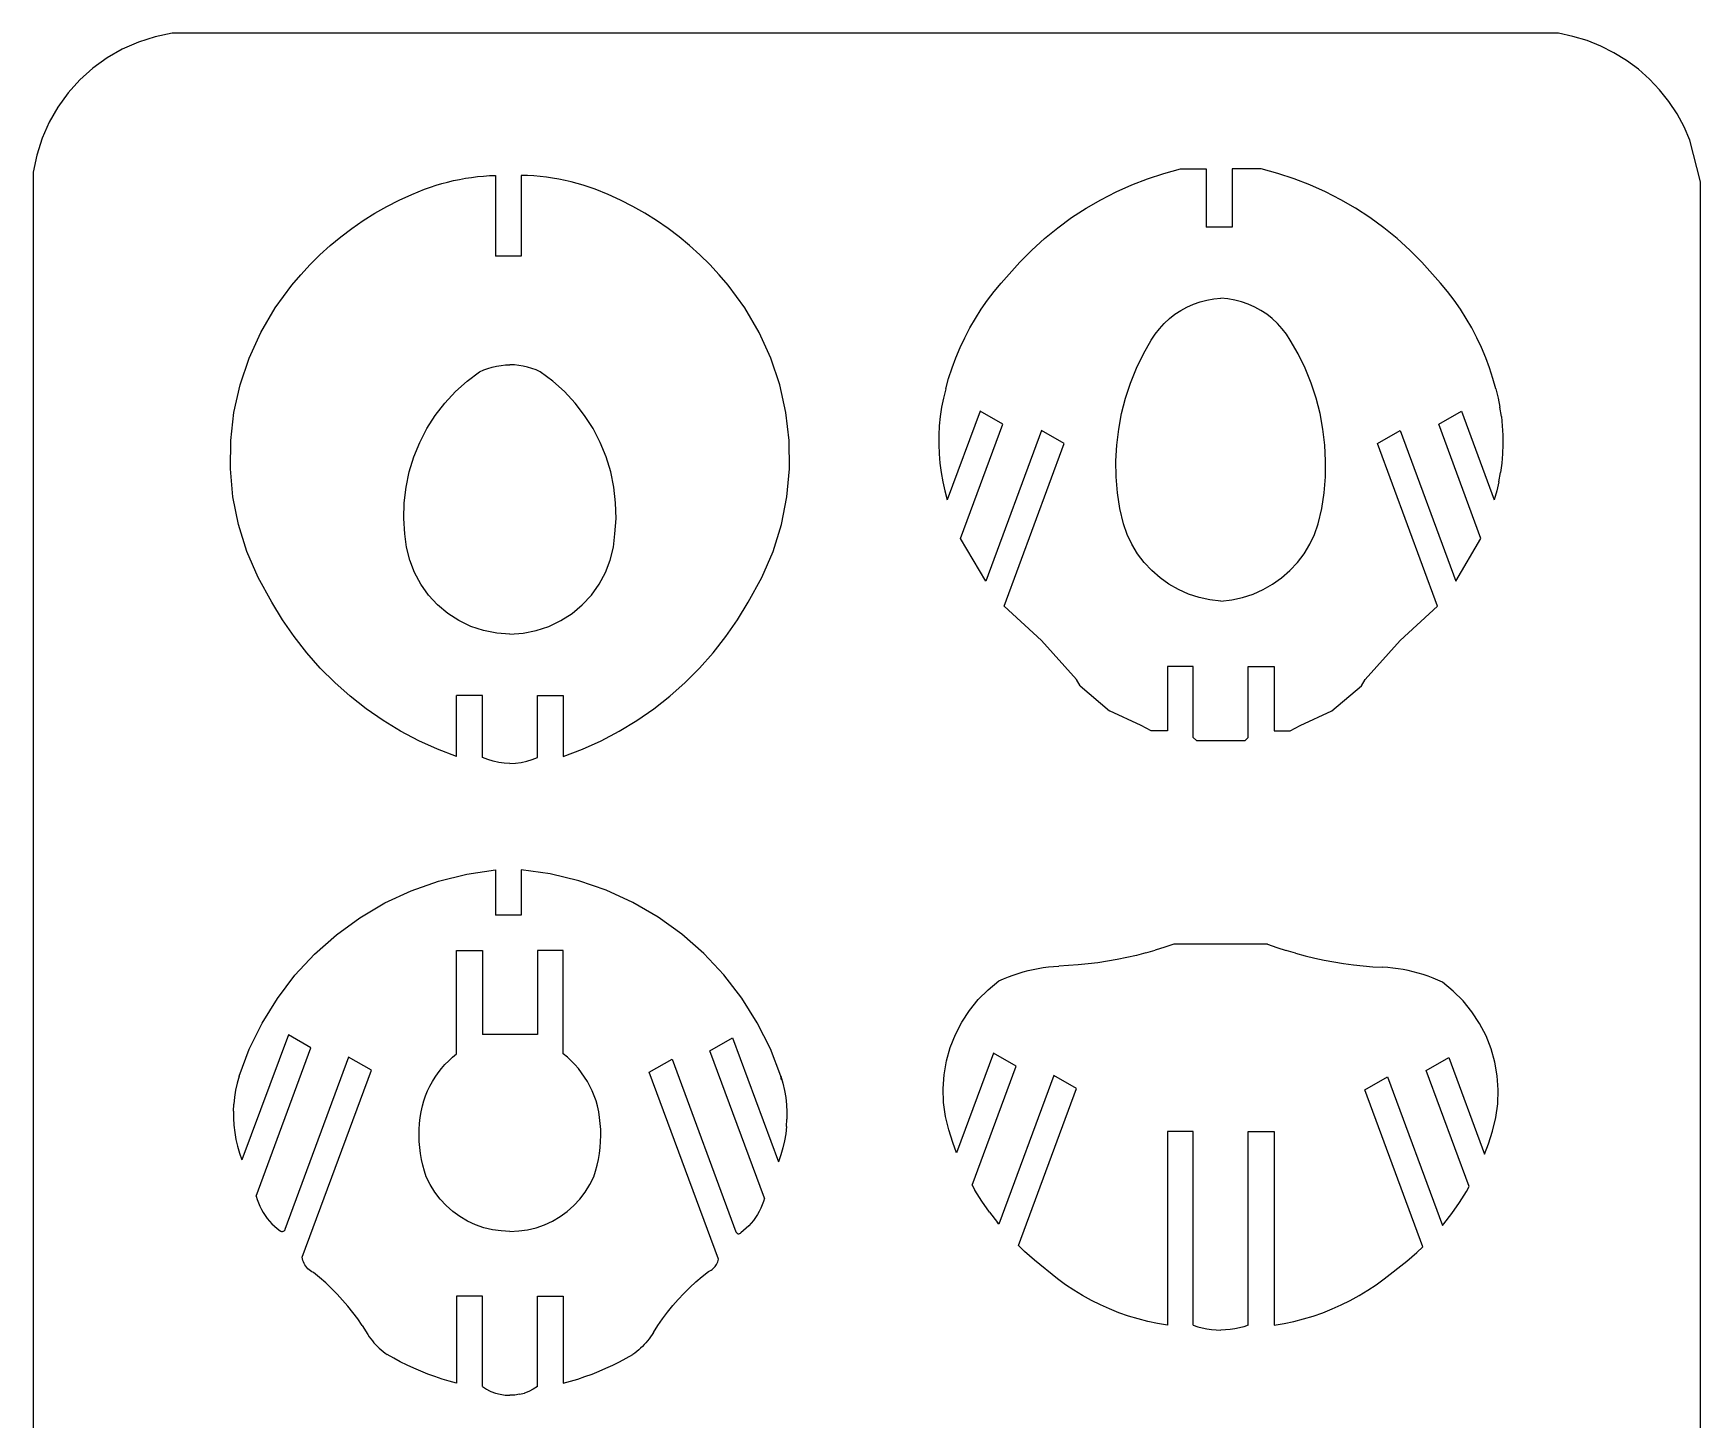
# Model space of a CAD drawing. Extents: x -402 to 402, y -558 to 558.
# Drawn here: x 15.4 to 402.4, y 235.7 to 557.6 of the extents above; entities that cross this region are included whole.
import ezdxf

# ---------------------------------------------------------------- set-up
doc = ezdxf.new("R2010")
doc.units = 0
doc.header["$MEASUREMENT"] = 0
doc.layers.get('0').update_dxf_attribs({"linetype": 'CONTINUOUS'})

msp = doc.modelspace()

# ---------------------------------------------------------------- linework, layer by layer
for p, q in [((47.62, 557.63), (43.63, 556.82)), ((369.37, 557.63), (47.62, 557.63)), ((372.73, 556.92), (369.37, 557.63)), ((36.02, 553.97), (32.49, 551.95)), ((39.75, 555.6), (36.02, 553.97)), ((43.63, 556.82), (39.75, 555.6)), ((376.02, 555.93), (372.73, 556.92)), ((379.2, 554.66), (376.02, 555.93)), ((382.26, 553.12), (379.2, 554.66)), ((29.19, 549.56), (26.16, 546.84)), ((32.49, 551.95), (29.19, 549.56)), ((385.18, 551.31), (382.26, 553.12)), ((387.93, 549.27), (385.18, 551.31)), ((26.16, 546.84), (23.44, 543.81)), ((390.5, 546.99), (387.93, 549.27)), ((392.86, 544.5), (390.5, 546.99)), ((23.44, 543.81), (21.05, 540.51)), ((394.99, 541.81), (392.86, 544.5)), ((396.89, 538.96), (394.99, 541.81)), ((21.05, 540.51), (19.03, 536.98)), ((398.53, 535.94), (396.89, 538.96)), ((19.03, 536.98), (17.4, 533.25)), ((399.9, 532.8), (398.53, 535.94)), ((17.4, 533.25), (16.18, 529.37)), ((402.37, 523.13), (399.9, 532.8)), ((16.18, 529.37), (15.37, 525.38)), ((15.37, 525.38), (15.37, -524.62)), ((108.85, 522.33), (110.19, 522.73)), ((110.19, 522.73), (111.54, 523.1)), ((111.54, 523.1), (112.9, 523.43)), ((112.9, 523.43), (114.27, 523.72)), ((114.27, 523.72), (115.65, 523.97)), ((115.65, 523.97), (117.04, 524.18)), ((117.04, 524.18), (118.43, 524.36)), ((118.43, 524.36), (119.83, 524.49)), ((119.83, 524.49), (121.22, 524.59)), ((121.22, 524.59), (122.62, 524.64)), ((122.62, 524.64), (122.62, 505.88)), ((128.62, 524.64), (128.62, 505.88)), ((130.09, 524.6), (128.62, 524.64)), ((131.55, 524.51), (130.09, 524.6)), ((133.01, 524.38), (131.55, 524.51)), ((134.46, 524.21), (133.01, 524.38)), ((135.91, 524), (134.46, 524.21)), ((137.35, 523.75), (135.91, 524)), ((138.78, 523.46), (137.35, 523.75)), ((140.21, 523.13), (138.78, 523.46)), ((141.63, 522.76), (140.21, 523.13)), ((143.03, 522.34), (141.63, 522.76)), ((270.31, 522.42), (274.01, 523.85)), ((274.01, 523.85), (277.79, 525.09)), ((277.79, 525.09), (281.63, 526.13)), ((281.63, 526.13), (287.62, 526.13)), ((287.62, 526.13), (287.62, 512.63)), ((300.37, 526.13), (293.62, 526.13)), ((293.62, 526.13), (293.62, 512.63)), ((304.21, 525.09), (300.37, 526.13)), ((307.99, 523.85), (304.21, 525.09)), ((311.69, 522.42), (307.99, 523.85)), ((402.37, -521.62), (402.37, 523.13)), ((97.46, 517.41), (100.31, 518.87)), ((100.31, 518.87), (103.23, 520.2)), ((103.23, 520.2), (106.2, 521.4)), ((106.2, 521.4), (107.52, 521.88)), ((107.52, 521.88), (108.85, 522.33)), ((144.42, 521.89), (143.03, 522.34)), ((145.8, 521.4), (144.42, 521.89)), ((148.77, 520.2), (145.8, 521.4)), ((151.69, 518.87), (148.77, 520.2)), ((154.54, 517.41), (151.69, 518.87)), ((259.71, 516.99), (263.14, 518.98)), ((263.14, 518.98), (266.68, 520.8)), ((266.68, 520.8), (270.31, 522.42)), ((315.32, 520.8), (311.69, 522.42)), ((318.86, 518.98), (315.32, 520.8)), ((322.29, 516.99), (318.86, 518.98)), ((91.95, 514.13), (94.67, 515.83)), ((94.67, 515.83), (97.46, 517.41)), ((157.33, 515.83), (154.54, 517.41)), ((160.05, 514.13), (157.33, 515.83)), ((253.17, 512.47), (256.38, 514.82)), ((256.38, 514.82), (259.71, 516.99)), ((325.62, 514.82), (322.29, 516.99)), ((328.83, 512.47), (325.62, 514.82)), ((86.75, 510.37), (89.31, 512.31)), ((89.31, 512.31), (91.95, 514.13)), ((162.69, 512.31), (160.05, 514.13)), ((165.25, 510.37), (162.69, 512.31)), ((250.09, 509.97), (253.17, 512.47)), ((293.62, 512.63), (287.62, 512.63)), ((331.91, 509.97), (328.83, 512.47)), ((81.91, 506.18), (84.29, 508.33)), ((84.29, 508.33), (86.75, 510.37)), ((167.71, 508.33), (165.25, 510.37)), ((170.09, 506.18), (167.71, 508.33)), ((244.34, 504.48), (247.14, 507.3)), ((247.14, 507.3), (250.09, 509.97)), ((334.86, 507.3), (331.91, 509.97)), ((337.66, 504.48), (334.86, 507.3)), ((77.45, 501.57), (79.63, 503.92)), ((79.63, 503.92), (81.91, 506.18)), ((128.62, 505.88), (122.62, 505.88)), ((172.37, 503.92), (170.09, 506.18)), ((174.55, 501.57), (172.37, 503.92)), ((244.34, 504.48), (240, 499.63)), ((342, 499.63), (337.66, 504.48)), ((75.37, 499.13), (77.45, 501.57)), ((176.62, 499.13), (174.55, 501.57)), ((238.38, 497.67), (240, 499.63)), ((343.62, 497.67), (342, 499.63)), ((71.48, 493.85), (75.37, 499.13)), ((180.52, 493.85), (176.62, 499.13)), ((235.4, 493.55), (236.84, 495.64)), ((236.84, 495.64), (238.38, 497.67)), ((286.18, 495.28), (287.76, 495.69)), ((287.76, 495.69), (289.37, 495.98)), ((289.37, 495.98), (291, 496.12)), ((292.63, 495.98), (291, 496.12)), ((294.24, 495.69), (292.63, 495.98)), ((295.82, 495.28), (294.24, 495.69)), ((345.16, 495.64), (343.62, 497.67)), ((346.6, 493.55), (345.16, 495.64)), ((68.16, 488.19), (71.48, 493.85)), ((183.84, 488.19), (180.52, 493.85)), ((234.03, 491.4), (235.4, 493.55)), ((279.06, 491.37), (280.34, 492.38)), ((280.34, 492.38), (281.71, 493.28)), ((281.71, 493.28), (283.14, 494.07)), ((283.14, 494.07), (284.63, 494.74)), ((284.63, 494.74), (286.18, 495.28)), ((297.37, 494.74), (295.82, 495.28)), ((298.86, 494.07), (297.37, 494.74)), ((300.29, 493.28), (298.86, 494.07)), ((301.66, 492.38), (300.29, 493.28)), ((302.94, 491.37), (301.66, 492.38)), ((347.97, 491.4), (346.6, 493.55)), ((65.44, 482.22), (68.16, 488.19)), ((186.56, 482.22), (183.84, 488.19)), ((231.58, 486.95), (232.76, 489.2)), ((232.76, 489.2), (234.03, 491.4)), ((274.87, 486.38), (275.76, 487.75)), ((275.76, 487.75), (276.76, 489.04)), ((276.76, 489.04), (277.86, 490.25)), ((277.86, 490.25), (279.06, 491.37)), ((304.14, 490.25), (302.94, 491.37)), ((305.24, 489.04), (304.14, 490.25)), ((306.24, 487.75), (305.24, 489.04)), ((307.12, 486.38), (306.24, 487.75)), ((349.24, 489.2), (347.97, 491.4)), ((350.42, 486.95), (349.24, 489.2)), ((229.51, 482.3), (230.5, 484.65)), ((230.5, 484.65), (231.58, 486.95)), ((273.04, 483.17), (274.87, 486.38)), ((308.96, 483.17), (307.12, 486.38)), ((351.5, 484.65), (350.42, 486.95)), ((352.49, 482.3), (351.5, 484.65)), ((63.36, 476), (65.44, 482.22)), ((120.89, 479.81), (121.89, 480.11)), ((121.89, 480.11), (122.9, 480.35)), ((122.9, 480.35), (123.93, 480.52)), ((123.93, 480.52), (124.96, 480.62)), ((124.96, 480.62), (126, 480.66)), ((127.04, 480.62), (126, 480.66)), ((128.07, 480.52), (127.04, 480.62)), ((129.1, 480.35), (128.07, 480.52)), ((130.11, 480.11), (129.1, 480.35)), ((131.11, 479.81), (130.11, 480.11)), ((188.64, 476), (186.56, 482.22)), ((227.83, 477.51), (228.62, 479.92)), ((228.62, 479.92), (229.51, 482.3)), ((271.43, 479.84), (273.04, 483.17)), ((310.57, 479.84), (308.96, 483.17)), ((353.38, 479.92), (352.49, 482.3)), ((354.17, 477.51), (353.38, 479.92)), ((113.36, 474.43), (116.06, 476.86)), ((116.06, 476.86), (118.97, 479.03)), ((118.97, 479.03), (119.92, 479.45)), ((119.92, 479.45), (120.89, 479.81)), ((132.08, 479.45), (131.11, 479.81)), ((133.03, 479.03), (132.08, 479.45)), ((135.94, 476.86), (133.03, 479.03)), ((138.64, 474.43), (135.94, 476.86)), ((227.14, 475.06), (227.83, 477.51)), ((268.89, 472.9), (270.04, 476.42)), ((270.04, 476.42), (271.43, 479.84)), ((311.96, 476.42), (310.57, 479.84)), ((313.11, 472.9), (311.96, 476.42)), ((354.86, 475.06), (354.17, 477.51)), ((61.93, 469.6), (63.36, 476)), ((110.89, 471.77), (113.36, 474.43)), ((141.11, 471.77), (138.64, 474.43)), ((190.07, 469.6), (188.64, 476)), ((226.62, 472.94), (226.2, 470.81)), ((227.14, 475.06), (226.62, 472.94)), ((267.97, 469.33), (268.89, 472.9)), ((314.03, 469.33), (313.11, 472.9)), ((354.86, 475.06), (355.38, 472.94)), ((355.38, 472.94), (355.8, 470.81)), ((61.18, 463.09), (61.93, 469.6)), ((106.71, 465.84), (108.67, 468.9)), ((108.67, 468.9), (110.89, 471.77)), ((143.33, 468.9), (141.11, 471.77)), ((145.29, 465.84), (143.33, 468.9)), ((190.82, 463.09), (190.07, 469.6)), ((225.88, 468.66), (225.66, 466.49)), ((226.2, 470.81), (225.88, 468.66)), ((235.17, 469.88), (227.52, 449.27)), ((240.42, 466.88), (235.17, 469.88)), ((267.29, 465.69), (267.97, 469.33)), ((314.71, 465.69), (314.03, 469.33)), ((341.58, 466.88), (346.83, 469.88)), ((346.83, 469.88), (354.48, 449.27)), ((356.12, 468.66), (355.8, 470.81)), ((356.12, 468.66), (356.34, 466.49)), ((105.05, 462.62), (106.71, 465.84)), ((146.95, 462.62), (145.29, 465.84)), ((225.66, 466.49), (225.54, 464.32)), ((230.61, 440.35), (240.42, 466.88)), ((249.39, 465.38), (236.44, 430.38)), ((254.67, 462.38), (249.39, 465.38)), ((266.86, 462.02), (267.29, 465.69)), ((315.14, 462.02), (314.71, 465.69)), ((327.33, 462.38), (332.61, 465.38)), ((332.61, 465.38), (345.56, 430.38)), ((351.39, 440.35), (341.58, 466.88)), ((356.34, 466.49), (356.46, 464.32)), ((61.1, 456.53), (61.18, 463.09)), ((103.68, 459.25), (105.05, 462.62)), ((148.32, 459.25), (146.95, 462.62)), ((190.9, 456.53), (190.82, 463.09)), ((225.54, 464.32), (225.52, 462.14)), ((225.52, 462.14), (225.6, 459.96)), ((240.69, 424.59), (254.67, 462.38)), ((266.67, 458.33), (266.86, 462.02)), ((315.33, 458.33), (315.14, 462.02)), ((341.31, 424.59), (327.33, 462.38)), ((356.48, 462.14), (356.4, 459.96)), ((356.46, 464.32), (356.48, 462.14)), ((102.62, 455.78), (103.68, 459.25)), ((149.38, 455.78), (148.32, 459.25)), ((225.6, 459.96), (225.79, 457.79)), ((225.79, 457.79), (226.07, 455.64)), ((266.73, 454.64), (266.67, 458.33)), ((315.27, 454.64), (315.33, 458.33)), ((356.21, 457.79), (355.93, 455.64)), ((356.4, 459.96), (356.21, 457.79)), ((61.71, 450), (61.1, 456.53)), ((101.88, 452.23), (102.62, 455.78)), ((150.12, 452.23), (149.38, 455.78)), ((190.29, 450), (190.9, 456.53)), ((226.07, 455.64), (226.46, 453.49)), ((226.46, 453.49), (226.94, 451.37)), ((267.04, 450.95), (266.73, 454.64)), ((314.96, 450.95), (315.27, 454.64)), ((355.54, 453.49), (355.06, 451.37)), ((355.54, 453.49), (355.93, 455.64)), ((63, 443.57), (61.71, 450)), ((101.47, 448.62), (101.88, 452.23)), ((150.53, 448.62), (150.12, 452.23)), ((189, 443.57), (190.29, 450)), ((226.94, 451.37), (227.52, 449.27)), ((267.59, 447.3), (267.04, 450.95)), ((314.41, 447.3), (314.96, 450.95)), ((355.06, 451.37), (354.48, 449.27)), ((101.38, 445), (101.47, 448.62)), ((150.62, 445), (150.53, 448.62)), ((268.39, 443.69), (267.59, 447.3)), ((313.61, 443.69), (314.41, 447.3)), ((64.94, 437.3), (63, 443.57)), ((101.62, 441.38), (101.38, 445)), ((101.99, 438.31), (101.62, 441.38)), ((150.01, 438.31), (150.37, 441.38)), ((150.37, 441.38), (150.62, 445)), ((187.06, 437.3), (189, 443.57)), ((269.25, 441.28), (268.39, 443.69)), ((270.35, 438.98), (269.25, 441.28)), ((311.65, 438.98), (312.75, 441.28)), ((312.75, 441.28), (313.61, 443.69)), ((102.73, 435.31), (101.99, 438.31)), ((149.27, 435.31), (150.01, 438.31)), ((236.44, 430.38), (230.61, 440.35)), ((271.68, 436.79), (270.35, 438.98)), ((310.32, 436.79), (311.65, 438.98)), ((345.56, 430.38), (351.39, 440.35)), ((67.53, 431.28), (64.94, 437.3)), ((103.85, 432.42), (102.73, 435.31)), ((148.15, 432.42), (149.27, 435.31)), ((184.47, 431.28), (187.06, 437.3)), ((273.23, 434.76), (271.68, 436.79)), ((274.97, 432.88), (273.23, 434.76)), ((307.03, 432.88), (308.77, 434.76)), ((308.77, 434.76), (310.32, 436.79)), ((70.72, 425.55), (67.53, 431.28)), ((105.31, 429.7), (103.85, 432.42)), ((107.11, 427.19), (105.31, 429.7)), ((144.89, 427.19), (146.69, 429.7)), ((146.69, 429.7), (148.15, 432.42)), ((181.27, 425.55), (184.47, 431.28)), ((276.89, 431.2), (274.97, 432.88)), ((278.97, 429.72), (276.89, 431.2)), ((281.19, 428.45), (278.97, 429.72)), ((300.81, 428.45), (303.03, 429.72)), ((303.03, 429.72), (305.11, 431.2)), ((305.11, 431.2), (307.03, 432.88)), ((109.21, 424.92), (107.11, 427.19)), ((142.79, 424.92), (144.89, 427.19)), ((283.53, 427.42), (281.19, 428.45)), ((285.96, 426.63), (283.53, 427.42)), ((288.46, 426.08), (285.96, 426.63)), ((291, 425.8), (288.46, 426.08)), ((291, 425.8), (293.54, 426.08)), ((293.54, 426.08), (296.04, 426.63)), ((296.04, 426.63), (298.47, 427.42)), ((298.47, 427.42), (300.81, 428.45)), ((73.18, 421.47), (70.72, 425.55)), ((111.57, 422.93), (109.21, 424.92)), ((114.17, 421.26), (111.57, 422.93)), ((137.83, 421.26), (140.43, 422.93)), ((140.43, 422.93), (142.79, 424.92)), ((178.82, 421.47), (181.27, 425.55)), ((249.37, 416.63), (240.69, 424.59)), ((332.62, 416.63), (341.31, 424.59)), ((75.88, 417.55), (73.18, 421.47)), ((116.95, 419.92), (114.17, 421.26)), ((119.89, 418.94), (116.95, 419.92)), ((122.92, 418.34), (119.89, 418.94)), ((126, 418.13), (122.92, 418.34)), ((126, 418.13), (129.08, 418.34)), ((129.08, 418.34), (132.11, 418.94)), ((132.11, 418.94), (135.05, 419.92)), ((135.05, 419.92), (137.83, 421.26)), ((176.12, 417.55), (178.82, 421.47)), ((78.82, 413.8), (75.88, 417.55)), ((173.18, 413.8), (176.12, 417.55)), ((257.47, 407.55), (249.37, 416.63)), ((324.52, 407.55), (332.62, 416.63)), ((81.97, 410.23), (78.82, 413.8)), ((85.33, 406.85), (81.97, 410.23)), ((166.67, 406.85), (170.03, 410.23)), ((170.03, 410.23), (173.18, 413.8)), ((284.62, 410.63), (278.62, 410.63)), ((278.62, 410.63), (278.62, 395.63)), ((284.62, 394.13), (284.62, 410.63)), ((297.37, 394.13), (297.37, 410.63)), ((297.37, 410.63), (303.37, 410.63)), ((303.37, 410.63), (303.37, 395.63)), ((88.89, 403.69), (85.33, 406.85)), ((163.11, 403.69), (166.67, 406.85)), ((258.37, 406.13), (257.47, 407.55)), ((323.62, 406.13), (324.52, 407.55)), ((92.64, 400.75), (88.89, 403.69)), ((119.62, 403.88), (113.62, 403.88)), ((113.62, 389.68), (113.62, 403.88)), ((119.62, 389.44), (119.62, 403.88)), ((132.37, 389.44), (132.37, 403.88)), ((132.37, 403.88), (138.37, 403.88)), ((138.37, 403.88), (138.37, 389.68)), ((159.36, 400.75), (163.11, 403.69)), ((258.37, 406.13), (265.2, 400.28)), ((316.8, 400.28), (323.62, 406.13)), ((96.55, 398.03), (92.64, 400.75)), ((155.45, 398.03), (159.36, 400.75)), ((272.55, 396.9), (265.2, 400.28)), ((309.45, 396.9), (316.8, 400.28)), ((100.62, 395.56), (96.55, 398.03)), ((104.84, 393.34), (100.62, 395.56)), ((147.16, 393.34), (151.38, 395.56)), ((151.38, 395.56), (155.45, 398.03)), ((274.87, 395.63), (272.55, 396.9)), ((278.62, 395.63), (274.87, 395.63)), ((303.37, 395.63), (307.12, 395.63)), ((307.12, 395.63), (309.45, 396.9)), ((109.18, 391.38), (104.84, 393.34)), ((113.62, 389.68), (109.18, 391.38)), ((138.37, 389.68), (142.82, 391.38)), ((142.82, 391.38), (147.16, 393.34)), ((285.37, 393.38), (284.62, 394.13)), ((285.37, 393.38), (296.62, 393.38)), ((296.62, 393.38), (297.37, 394.13)), ((120.85, 388.97), (119.62, 389.44)), ((122.11, 388.59), (120.85, 388.97)), ((123.39, 388.32), (122.11, 388.59)), ((124.69, 388.15), (123.39, 388.32)), ((126, 388.08), (124.69, 388.15)), ((126, 388.08), (127.31, 388.15)), ((127.31, 388.15), (128.61, 388.32)), ((128.61, 388.32), (129.89, 388.59)), ((129.89, 388.59), (131.15, 388.97)), ((131.15, 388.97), (132.37, 389.44)), ((103.07, 358.53), (109.42, 360.78)), ((109.42, 360.78), (115.96, 362.39)), ((115.96, 362.39), (122.62, 363.38)), ((122.62, 363.38), (122.62, 352.88)), ((135.35, 362.43), (128.62, 363.38)), ((128.62, 363.38), (128.62, 352.88)), ((141.95, 360.84), (135.35, 362.43)), ((148.36, 358.62), (141.95, 360.84)), ((96.96, 355.69), (103.07, 358.53)), ((154.53, 355.78), (148.36, 358.62)), ((85.71, 348.3), (91.16, 352.26)), ((91.16, 352.26), (96.96, 355.69)), ((128.62, 352.88), (122.62, 352.88)), ((160.4, 352.37), (154.53, 355.78)), ((165.92, 348.41), (160.4, 352.37)), ((171.02, 343.93), (165.92, 348.41)), ((80.67, 343.82), (85.71, 348.3)), ((113.62, 320.63), (113.62, 344.63)), ((113.62, 344.63), (119.62, 344.63)), ((119.62, 344.63), (119.62, 325.13)), ((132.37, 344.63), (132.37, 325.13)), ((138.37, 344.63), (132.37, 344.63)), ((138.37, 320.63), (138.37, 344.63)), ((273.6, 344.08), (275.79, 344.71)), ((277.97, 345.39), (275.79, 344.71)), ((280.12, 346.13), (277.97, 345.39)), ((301.87, 346.13), (280.12, 346.13)), ((301.87, 346.13), (304.02, 345.36)), ((304.02, 345.36), (306.19, 344.66)), ((308.37, 344.01), (306.19, 344.66)), ((76.09, 338.88), (80.67, 343.82)), ((175.66, 338.98), (171.02, 343.93)), ((248.6, 340.5), (249.79, 340.69)), ((249.79, 340.69), (250.98, 340.84)), ((250.98, 340.84), (252.17, 340.96)), ((252.17, 340.96), (253.37, 341.03)), ((255.65, 341.14), (253.37, 341.03)), ((257.92, 341.31), (255.65, 341.14)), ((260.19, 341.53), (257.92, 341.31)), ((262.45, 341.81), (260.19, 341.53)), ((264.7, 342.15), (262.45, 341.81)), ((266.94, 342.55), (264.7, 342.15)), ((269.18, 343), (266.94, 342.55)), ((271.4, 343.51), (269.18, 343)), ((273.6, 344.08), (271.4, 343.51)), ((308.37, 344.01), (310.57, 343.42)), ((310.57, 343.42), (312.79, 342.88)), ((312.79, 342.88), (315.01, 342.4)), ((315.01, 342.4), (317.25, 341.98)), ((317.25, 341.98), (319.5, 341.61)), ((319.5, 341.61), (321.76, 341.31)), ((321.76, 341.31), (324.02, 341.06)), ((324.02, 341.06), (326.29, 340.87)), ((326.29, 340.87), (328.57, 340.74)), ((329.77, 340.66), (328.57, 340.74)), ((330.96, 340.55), (329.77, 340.66)), ((72.01, 333.52), (76.09, 338.88)), ((179.81, 333.6), (175.66, 338.98)), ((236.98, 335.53), (239.49, 337.57)), ((239.49, 337.57), (240.58, 338.07)), ((240.58, 338.07), (241.69, 338.53)), ((241.69, 338.53), (242.81, 338.95)), ((242.81, 338.95), (243.95, 339.34)), ((243.95, 339.34), (245.1, 339.68)), ((245.1, 339.68), (246.26, 339.99)), ((246.26, 339.99), (247.43, 340.27)), ((247.43, 340.27), (248.6, 340.5)), ((332.15, 340.39), (330.96, 340.55)), ((333.34, 340.2), (332.15, 340.39)), ((334.51, 339.97), (333.34, 340.2)), ((335.68, 339.7), (334.51, 339.97)), ((336.84, 339.39), (335.68, 339.7)), ((337.99, 339.04), (336.84, 339.39)), ((339.13, 338.65), (337.99, 339.04)), ((340.25, 338.23), (339.13, 338.65)), ((341.36, 337.77), (340.25, 338.23)), ((342.45, 337.27), (341.36, 337.77)), ((344.96, 335.23), (342.45, 337.27)), ((68.46, 327.79), (72.01, 333.52)), ((183.42, 327.85), (179.81, 333.6)), ((232.65, 330.72), (234.69, 333.23)), ((234.69, 333.23), (236.98, 335.53)), ((347.25, 332.94), (344.96, 335.23)), ((349.29, 330.42), (347.25, 332.94)), ((230.87, 328.01), (232.65, 330.72)), ((351.07, 327.71), (349.29, 330.42)), ((65.49, 321.75), (68.46, 327.79)), ((132.37, 325.13), (119.62, 325.13)), ((186.45, 321.78), (183.42, 327.85)), ((228.19, 322.12), (229.38, 325.13)), ((229.38, 325.13), (230.87, 328.01)), ((352.56, 324.84), (351.07, 327.71)), ((63.11, 315.44), (65.49, 321.75)), ((74.57, 325.07), (63.8, 296.06)), ((67.08, 287.62), (79.82, 322.07)), ((79.82, 322.07), (74.57, 325.07)), ((172.41, 321.38), (177.66, 324.38)), ((185.08, 287.14), (172.41, 321.38)), ((177.66, 324.38), (188.36, 295.58)), ((188.89, 315.44), (186.45, 321.78)), ((227.32, 319), (228.19, 322.12)), ((353.75, 321.82), (352.56, 324.84)), ((354.62, 318.7), (353.75, 321.82)), ((88.56, 319.87), (73.75, 279.83)), ((93.85, 316.87), (88.56, 319.87)), ((110.11, 317.22), (110.92, 318.14)), ((110.92, 318.14), (111.78, 319.02)), ((111.78, 319.02), (112.68, 319.85)), ((112.68, 319.85), (113.62, 320.63)), ((139.32, 319.85), (138.37, 320.63)), ((140.22, 319.02), (139.32, 319.85)), ((141.08, 318.14), (140.22, 319.02)), ((141.89, 317.22), (141.08, 318.14)), ((158.34, 316.39), (163.63, 319.39)), ((163.63, 319.39), (178.45, 279.34)), ((226.76, 315.81), (227.32, 319)), ((238.26, 320.8), (229.67, 297.65)), ((233.27, 290.12), (243.51, 317.8)), ((243.51, 317.8), (238.26, 320.8)), ((338.64, 316.81), (343.89, 319.81)), ((343.89, 319.81), (352.23, 297.35)), ((355.17, 315.51), (354.62, 318.7)), ((62.67, 313.85), (62.33, 312.25)), ((63.11, 315.44), (62.67, 313.85)), ((77.78, 273.44), (93.85, 316.87)), ((107.42, 313.14), (108.01, 314.22)), ((108.01, 314.22), (108.66, 315.26)), ((108.66, 315.26), (109.36, 316.26)), ((109.36, 316.26), (110.11, 317.22)), ((142.64, 316.26), (141.89, 317.22)), ((143.34, 315.26), (142.64, 316.26)), ((143.99, 314.22), (143.34, 315.26)), ((144.58, 313.14), (143.99, 314.22)), ((174.41, 272.95), (158.34, 316.39)), ((188.89, 315.44), (189.35, 313.82)), ((189.05, 314.59), (188.89, 315.44)), ((189.35, 313.82), (189.72, 312.17)), ((226.54, 312.58), (226.76, 315.81)), ((252.26, 315.61), (239.49, 281.09)), ((257.54, 312.61), (252.26, 315.61)), ((324.39, 312.31), (329.68, 315.31)), ((329.68, 315.31), (342.45, 280.79)), ((348.63, 289.82), (338.64, 316.81)), ((355.4, 312.28), (355.17, 315.51)), ((62.07, 310.62), (61.9, 308.98)), ((62.33, 312.25), (62.07, 310.62)), ((105.68, 308.57), (106.02, 309.75)), ((106.02, 309.75), (106.43, 310.91)), ((106.43, 310.91), (106.89, 312.04)), ((106.89, 312.04), (107.42, 313.14)), ((145.11, 312.04), (144.58, 313.14)), ((145.57, 310.91), (145.11, 312.04)), ((145.98, 309.75), (145.57, 310.91)), ((146.32, 308.57), (145.98, 309.75)), ((189.72, 312.17), (190, 310.51)), ((190, 310.51), (190.19, 308.83)), ((226.65, 309.34), (226.54, 312.58)), ((244.05, 276.13), (257.54, 312.61)), ((337.89, 275.83), (324.39, 312.31)), ((355.29, 309.04), (355.4, 312.28)), ((61.82, 307.34), (61.9, 308.98)), ((61.82, 307.34), (61.83, 305.69)), ((105.03, 304.45), (105.18, 305.84)), ((105.18, 305.84), (105.4, 307.21)), ((105.4, 307.21), (105.68, 308.57)), ((146.6, 307.21), (146.32, 308.57)), ((146.82, 305.84), (146.6, 307.21)), ((146.97, 304.45), (146.82, 305.84)), ((190.19, 308.83), (190.28, 307.15)), ((190.28, 307.15), (190.29, 305.46)), ((227.09, 306.13), (226.65, 309.34)), ((227.85, 302.98), (227.09, 306.13)), ((354.09, 302.68), (354.85, 305.83)), ((354.85, 305.83), (355.29, 309.04)), ((61.83, 305.69), (61.94, 304.05)), ((61.94, 304.05), (62.13, 302.41)), ((62.13, 302.41), (62.41, 300.79)), ((104.91, 301.67), (104.94, 303.06)), ((104.94, 303.06), (105.03, 304.45)), ((147.06, 303.06), (146.97, 304.45)), ((147.09, 301.67), (147.06, 303.06)), ((190.01, 302.1), (189.73, 300.44)), ((190.19, 303.78), (190.01, 302.1)), ((190.19, 303.78), (190.29, 305.46)), ((228.77, 300.07), (227.85, 302.98)), ((278.62, 302.63), (278.62, 257.63)), ((284.62, 302.63), (278.62, 302.63)), ((284.62, 257.63), (284.62, 302.63)), ((297.37, 302.63), (303.37, 302.63)), ((297.37, 257.63), (297.37, 302.63)), ((303.37, 302.63), (303.37, 257.63)), ((353.15, 299.77), (354.09, 302.68)), ((62.41, 300.79), (62.79, 299.19)), ((62.79, 299.19), (63.25, 297.61)), ((104.95, 300.28), (104.91, 301.67)), ((105.06, 298.89), (104.95, 300.28)), ((105.23, 297.51), (105.06, 298.89)), ((146.77, 297.51), (146.94, 298.89)), ((146.94, 298.89), (147.05, 300.28)), ((147.05, 300.28), (147.09, 301.67)), ((189.36, 298.79), (188.9, 297.17)), ((189.73, 300.44), (189.36, 298.79)), ((229.67, 297.65), (228.77, 300.07)), ((352.23, 297.35), (353.15, 299.77)), ((63.25, 297.61), (63.8, 296.06)), ((105.47, 296.14), (105.23, 297.51)), ((105.76, 294.78), (105.47, 296.14)), ((106.13, 293.44), (105.76, 294.78)), ((145.87, 293.44), (146.24, 294.78)), ((146.24, 294.78), (146.53, 296.14)), ((146.53, 296.14), (146.77, 297.51)), ((188.9, 297.17), (188.36, 295.58)), ((106.55, 292.11), (106.13, 293.44)), ((107.45, 290.27), (106.55, 292.11)), ((108.53, 288.53), (107.45, 290.27)), ((143.47, 288.53), (144.55, 290.27)), ((144.55, 290.27), (145.45, 292.11)), ((145.45, 292.11), (145.87, 293.44)), ((67.08, 287.62), (67.32, 286.83)), ((67.32, 286.83), (67.61, 286.05)), ((109.77, 286.9), (108.53, 288.53)), ((111.17, 285.4), (109.77, 286.9)), ((140.83, 285.4), (142.23, 286.9)), ((142.23, 286.9), (143.47, 288.53)), ((185.08, 287.14), (184.84, 286.35)), ((233.27, 290.12), (233.9, 288.99)), ((235.53, 286.4), (233.9, 288.99)), ((237.29, 283.89), (235.53, 286.4)), ((346.39, 286.1), (348, 288.7)), ((348, 288.7), (348.63, 289.82)), ((67.61, 286.05), (67.94, 285.29)), ((67.94, 285.29), (68.31, 284.54)), ((68.31, 284.54), (68.72, 283.82)), ((68.72, 283.82), (69.18, 283.13)), ((69.18, 283.13), (69.67, 282.45)), ((112.71, 284.04), (111.17, 285.4)), ((114.37, 282.84), (112.71, 284.04)), ((116.13, 281.81), (114.37, 282.84)), ((135.87, 281.81), (137.63, 282.84)), ((137.63, 282.84), (139.29, 284.04)), ((139.29, 284.04), (140.83, 285.4)), ((183, 282.65), (182.51, 281.98)), ((183.45, 283.34), (183, 282.65)), ((183.86, 284.07), (183.45, 283.34)), ((184.22, 284.81), (183.86, 284.07)), ((184.55, 285.57), (184.22, 284.81)), ((184.84, 286.35), (184.55, 285.57)), ((237.29, 283.89), (239.16, 281.46)), ((342.78, 281.17), (344.64, 283.59)), ((344.64, 283.59), (346.39, 286.1)), ((69.67, 282.45), (70.19, 281.81)), ((70.19, 281.81), (70.76, 281.2)), ((70.76, 281.2), (71.35, 280.62)), ((71.35, 280.62), (71.98, 280.07)), ((71.98, 280.07), (72.63, 279.56)), ((72.72, 279.48), (72.63, 279.56)), ((72.82, 279.42), (72.72, 279.48)), ((72.92, 279.38), (72.82, 279.42)), ((73.04, 279.35), (72.92, 279.38)), ((73.15, 279.35), (73.04, 279.35)), ((73.27, 279.37), (73.15, 279.35)), ((73.38, 279.4), (73.27, 279.37)), ((73.48, 279.46), (73.38, 279.4)), ((73.57, 279.53), (73.48, 279.46)), ((73.65, 279.62), (73.57, 279.53)), ((73.71, 279.72), (73.65, 279.62)), ((73.75, 279.83), (73.71, 279.72)), ((118, 280.95), (116.13, 281.81)), ((119.93, 280.28), (118, 280.95)), ((121.92, 279.8), (119.93, 280.28)), ((123.95, 279.52), (121.92, 279.8)), ((126, 279.43), (123.95, 279.52)), ((126, 279.43), (128.05, 279.52)), ((128.05, 279.52), (130.08, 279.8)), ((130.08, 279.8), (132.07, 280.28)), ((132.07, 280.28), (134, 280.95)), ((134, 280.95), (135.87, 281.81)), ((178.45, 279.34), (178.49, 279.24)), ((178.49, 279.24), (178.55, 279.14)), ((178.55, 279.14), (178.62, 279.05)), ((178.62, 279.05), (178.71, 278.98)), ((178.71, 278.98), (178.82, 278.92)), ((178.82, 278.92), (178.93, 278.89)), ((178.93, 278.89), (179.04, 278.87)), ((179.04, 278.87), (179.16, 278.87)), ((179.16, 278.87), (179.27, 278.9)), ((179.27, 278.9), (179.38, 278.94)), ((179.38, 278.94), (179.48, 279)), ((179.48, 279), (179.56, 279.08)), ((180.21, 279.59), (179.56, 279.08)), ((180.84, 280.14), (180.21, 279.59)), ((181.43, 280.72), (180.84, 280.14)), ((181.99, 281.33), (181.43, 280.72)), ((182.51, 281.98), (181.99, 281.33)), ((239.49, 281.09), (239.16, 281.46)), ((342.45, 280.79), (342.78, 281.17)), ((244.05, 276.13), (245.44, 274.78)), ((247.74, 272.77), (245.44, 274.78)), ((336.5, 274.49), (337.89, 275.83)), ((77.84, 273.06), (77.78, 273.44)), ((77.94, 272.69), (77.84, 273.06)), ((78.06, 272.32), (77.94, 272.69)), ((78.21, 271.97), (78.06, 272.32)), ((78.4, 271.64), (78.21, 271.97)), ((78.61, 271.32), (78.4, 271.64)), ((78.85, 271.02), (78.61, 271.32)), ((79.11, 270.74), (78.85, 271.02)), ((173.18, 270.79), (173.41, 271.01)), ((173.41, 271.01), (173.62, 271.25)), ((173.62, 271.25), (173.81, 271.5)), ((173.81, 271.5), (173.98, 271.77)), ((173.98, 271.77), (174.13, 272.05)), ((174.13, 272.05), (174.25, 272.34)), ((174.25, 272.34), (174.34, 272.64)), ((174.34, 272.64), (174.41, 272.95)), ((253.09, 268.43), (247.74, 272.77)), ((328.91, 268.43), (334.2, 272.48)), ((334.2, 272.48), (336.5, 274.49)), ((79.4, 270.48), (79.11, 270.74)), ((79.7, 270.25), (79.4, 270.48)), ((80.03, 270.05), (79.7, 270.25)), ((80.37, 269.87), (80.03, 270.05)), ((81.82, 268.69), (80.37, 269.87)), ((83.23, 267.46), (81.82, 268.69)), ((84.59, 266.18), (83.23, 267.46)), ((167.73, 266.39), (169.14, 267.69)), ((169.14, 267.69), (170.6, 268.94)), ((170.6, 268.94), (172.1, 270.14)), ((172.1, 270.14), (172.39, 270.27)), ((172.39, 270.27), (172.67, 270.42)), ((172.67, 270.42), (172.93, 270.59)), ((172.93, 270.59), (173.18, 270.79)), ((254.97, 267.04), (253.09, 268.43)), ((256.91, 265.74), (254.97, 267.04)), ((325.09, 265.74), (327.03, 267.04)), ((327.03, 267.04), (328.91, 268.43)), ((85.91, 264.85), (84.59, 266.18)), ((87.17, 263.48), (85.91, 264.85)), ((88.39, 262.06), (87.17, 263.48)), ((113.62, 264.38), (113.62, 244.19)), ((119.62, 264.38), (113.62, 264.38)), ((119.62, 243.38), (119.62, 264.38)), ((132.37, 243.38), (132.37, 264.38)), ((132.37, 264.38), (138.37, 264.38)), ((138.37, 264.38), (138.37, 244.19)), ((163.79, 262.18), (165.05, 263.63)), ((165.05, 263.63), (166.36, 265.03)), ((166.36, 265.03), (167.73, 266.39)), ((258.9, 264.53), (256.91, 265.74)), ((260.95, 263.4), (258.9, 264.53)), ((263.04, 262.35), (260.95, 263.4)), ((318.96, 262.35), (321.05, 263.4)), ((321.05, 263.4), (323.1, 264.53)), ((323.1, 264.53), (325.09, 265.74)), ((89.55, 260.59), (88.39, 262.06)), ((90.66, 259.09), (89.55, 260.59)), ((161.43, 259.15), (162.58, 260.69)), ((162.58, 260.69), (163.79, 262.18)), ((265.17, 261.4), (263.04, 262.35)), ((267.34, 260.53), (265.17, 261.4)), ((269.54, 259.76), (267.34, 260.53)), ((271.78, 259.08), (269.54, 259.76)), ((310.22, 259.08), (312.46, 259.76)), ((312.46, 259.76), (314.66, 260.53)), ((314.66, 260.53), (316.83, 261.4)), ((316.83, 261.4), (318.96, 262.35)), ((91.71, 257.54), (90.66, 259.09)), ((91.71, 257.54), (93.02, 255.46)), ((93.02, 255.46), (93.35, 254.97)), ((158.98, 255.46), (158.65, 254.97)), ((159.29, 255.96), (158.98, 255.46)), ((159.29, 255.96), (160.33, 257.57)), ((160.33, 257.57), (161.43, 259.15)), ((274.04, 258.5), (271.78, 259.08)), ((276.32, 258.01), (274.04, 258.5)), ((278.62, 257.63), (276.32, 258.01)), ((284.62, 257.63), (285.65, 257.29)), ((285.65, 257.29), (286.7, 257.01)), ((286.7, 257.01), (287.76, 256.79)), ((287.76, 256.79), (288.84, 256.63)), ((288.84, 256.63), (289.92, 256.54)), ((289.92, 256.54), (291, 256.5)), ((292.08, 256.54), (291, 256.5)), ((293.16, 256.63), (292.08, 256.54)), ((294.24, 256.79), (293.16, 256.63)), ((295.3, 257.01), (294.24, 256.79)), ((296.35, 257.29), (295.3, 257.01)), ((297.37, 257.63), (296.35, 257.29)), ((303.37, 257.63), (305.68, 258.01)), ((305.68, 258.01), (307.96, 258.5)), ((307.96, 258.5), (310.22, 259.08)), ((93.35, 254.97), (93.7, 254.5)), ((93.7, 254.5), (94.06, 254.03)), ((94.06, 254.03), (94.44, 253.58)), ((94.44, 253.58), (94.83, 253.15)), ((94.83, 253.15), (95.24, 252.72)), ((95.24, 252.72), (95.66, 252.31)), ((95.66, 252.31), (96.1, 251.92)), ((96.1, 251.92), (96.55, 251.54)), ((155.9, 251.92), (155.45, 251.54)), ((156.34, 252.31), (155.9, 251.92)), ((156.76, 252.72), (156.34, 252.31)), ((157.17, 253.15), (156.76, 252.72)), ((157.56, 253.58), (157.17, 253.15)), ((157.94, 254.03), (157.56, 253.58)), ((158.3, 254.5), (157.94, 254.03)), ((158.65, 254.97), (158.3, 254.5)), ((96.55, 251.54), (97.01, 251.17)), ((97.01, 251.17), (97.49, 250.83)), ((99.01, 249.96), (97.49, 250.83)), ((100.55, 249.13), (99.01, 249.96)), ((102.12, 248.35), (100.55, 249.13)), ((103.71, 247.62), (102.12, 248.35)), ((148.29, 247.62), (149.88, 248.35)), ((149.88, 248.35), (151.45, 249.13)), ((151.45, 249.13), (152.99, 249.96)), ((152.99, 249.96), (154.51, 250.83)), ((154.99, 251.17), (154.51, 250.83)), ((155.45, 251.54), (154.99, 251.17)), ((105.32, 246.93), (103.71, 247.62)), ((106.95, 246.29), (105.32, 246.93)), ((108.59, 245.69), (106.95, 246.29)), ((110.26, 245.14), (108.59, 245.69)), ((111.93, 244.64), (110.26, 245.14)), ((113.62, 244.19), (111.93, 244.64)), ((138.37, 244.19), (140.07, 244.64)), ((140.07, 244.64), (141.74, 245.14)), ((141.74, 245.14), (143.41, 245.69)), ((143.41, 245.69), (145.05, 246.29)), ((145.05, 246.29), (146.68, 246.93)), ((146.68, 246.93), (148.29, 247.62)), ((119.62, 243.38), (120.58, 242.77)), ((120.58, 242.77), (121.29, 242.42)), ((121.29, 242.42), (121.6, 242.27)), ((121.6, 242.27), (122.66, 241.87)), ((122.66, 241.87), (123.75, 241.59)), ((123.75, 241.59), (124.87, 241.41)), ((124.87, 241.41), (126, 241.36)), ((127.13, 241.41), (126, 241.36)), ((128.25, 241.59), (127.13, 241.41)), ((128.25, 241.59), (129.34, 241.87)), ((129.32, 241.87), (129.37, 241.88)), ((130.4, 242.27), (129.34, 241.87)), ((131.42, 242.77), (130.4, 242.27)), ((132.37, 243.38), (131.42, 242.77))]:
    msp.add_line(p, q)

doc.saveas('drawing.dxf')
